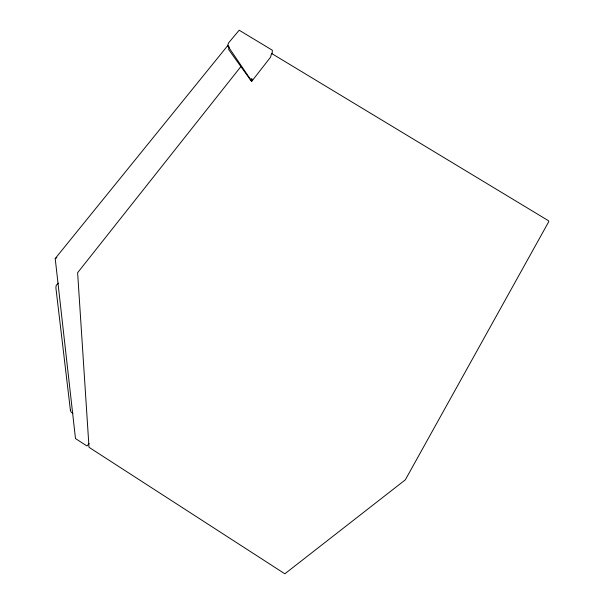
<?xml version="1.0" encoding="UTF-8"?>
<svg xmlns="http://www.w3.org/2000/svg" width="604" height="604" viewBox="0 0 604 604"><rect width="100%" height="100%" fill="white"/><g stroke="black" fill="none" stroke-linecap="round" stroke-linejoin="round"><path stroke-width="0.91" d="M251.596 81.517L252.193 78.928L250.992 80.098L227.64 45.723L228.531 42.929L239.184 30.215L272.389 50.26L272.117 53.371L271.264 54.466L270.6 57.116L251.596 81.517L228.652 49.52L229.15 46.825M250.992 80.098L251.347 78.535M89.067 443.404L87.421 445.692L86.734 445.827L75.492 438.572L55.213 258.542L227.995 45.27M241.079 66.334L77.622 272.706L88.977 446.696L89.098 447.36L284.854 573.8L405.329 479.825L548.787 221.623L548.447 220.717L271.385 53.333M58.263 283.14L56.21 285.405L55.878 287.715L70.426 410.441M55.213 258.542L56.874 257.78M227.64 45.723L228.614 46.508L227.761 45.987M72.963 413.189A3.707 3.473 -10.1 0 1 70.381 410.003"/></g></svg>
